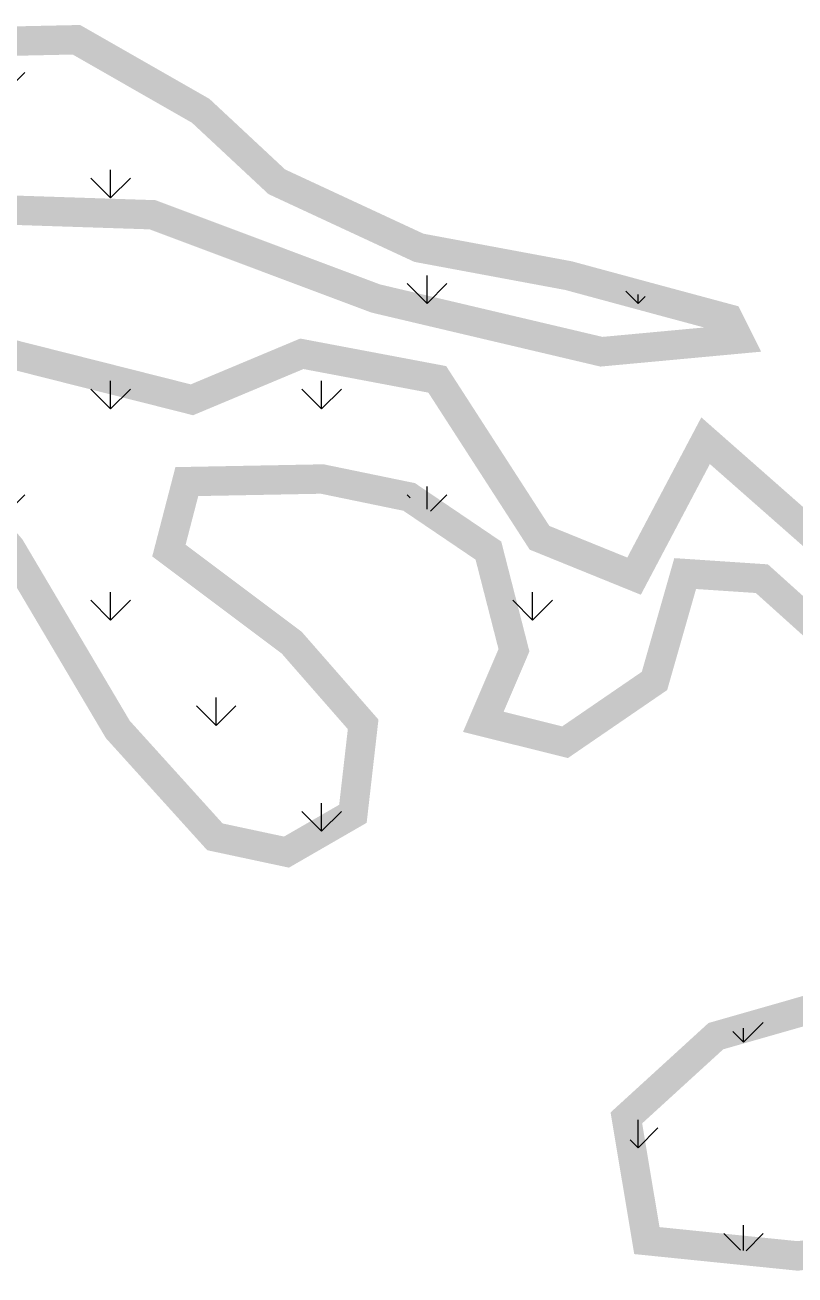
# Model space of a CAD drawing. Header units: metres. Extents: x 8244 to 287678, y 7853 to 2132060.
# Drawn here: x 272159 to 272290.1, y 2128281.1 to 2128493.8 of the extents above; entities that cross this region are included whole.
import ezdxf

# ---------------------------------------------------------------- set-up
doc = ezdxf.new("R2010")
doc.units = ezdxf.units.M
doc.layers.add('MANGROOVE BUFFER ZONE', color=120, linetype='Continuous')

msp = doc.modelspace()

# ---------------------------------------------------------------- hatches: boundary and pattern name
at = {"layer": 'MANGROOVE BUFFER ZONE'}
h = msp.add_hatch(dxfattribs=at)
h.set_pattern_fill('GRASS', color=256)
h.paths.add_polyline_path([(272102.57, 2128455.05), (272141.44, 2128462.82), (272180.75, 2128461.53), (272218.75, 2128447.28), (272257.19, 2128438.22), (272280.51, 2128440.38), (272278.79, 2128443.83), (272267.56, 2128446.85), (272251.58, 2128451.17), (272226.1, 2128455.91), (272201.91, 2128467.14), (272188.95, 2128479.22), (272167.79, 2128491.31), (272147.92, 2128490.88), (272131.94, 2128483.11), (272112.94, 2128468.43), (272087.89, 2128459.37), (272068.02, 2128460.23), (272052.04, 2128466.7), (272033.9, 2128471.02), (272020.94, 2128465.84), (272018.35, 2128449.87), (272015.33, 2128430.02), (272000.21, 2128408.87), (271973, 2128395.68), (272002.94, 2128362.73), (272002.37, 2128371.31), (272009.71, 2128389.87), (272025.69, 2128411.02), (272031.74, 2128425.27), (272045.13, 2128439.51), (272076.23, 2128443.4)])
h = msp.add_hatch(dxfattribs=at)
h.set_pattern_fill('GRASS', color=256)
h.paths.add_polyline_path([(272367.61, 2128318.27), (272370.22, 2128335.67), (272377.19, 2128340.89), (272394.59, 2128323.93), (272395.46, 2128302.62), (272395.9, 2128279.57), (272405.91, 2128263.91), (272420.7, 2128257.39), (272425.92, 2128264.35), (272425.05, 2128272.61), (272417.22, 2128285.22), (272408.52, 2128300.01), (272406.34, 2128321.75), (272410.69, 2128333.06), (272429.72, 2128337.9), (272400.9, 2128362.89), (272367.61, 2128373.5), (272345.42, 2128384.38), (272314.09, 2128390.03), (272293.2, 2128406.99), (272274.92, 2128423.08), (272262.74, 2128400.03), (272246.64, 2128406.56), (272229.23, 2128433.52), (272206.17, 2128437.87), (272187.46, 2128430.04), (272147.86, 2128440.04), (272130.02, 2128441.78), (272113.92, 2128436.56), (272103.91, 2128418.3), (272084.76, 2128375.24), (272061.72, 2128339.36), (272093.31, 2128357.02), (272112.29, 2128333.14), (272105.65, 2128357.85), (272107.82, 2128370.03), (272117.83, 2128370.9), (272134.8, 2128375.24), (272135.24, 2128387.42), (272126.54, 2128398.73), (272120.44, 2128420.04), (272125.67, 2128427.86), (272134.8, 2128427.43), (272143.94, 2128419.6), (272156.56, 2128404.82), (272174.84, 2128373.94), (272191.37, 2128355.67), (272203.56, 2128353.07), (272214.87, 2128359.59), (272216.61, 2128374.81), (272204.43, 2128388.73), (272183.54, 2128404.38), (272186.59, 2128416.12), (272209.65, 2128416.56), (272224.45, 2128413.51), (272237.94, 2128404.38), (272242.29, 2128387.42), (272237.07, 2128375.24), (272250.99, 2128371.77), (272266.22, 2128382.2), (272271.44, 2128400.47), (272284.5, 2128399.6), (272297.55, 2128387.86), (272306.69, 2128372.2), (272324.1, 2128366.55), (272341.5, 2128361.76), (272351.95, 2128357.41), (272354.56, 2128346.11), (272332.8, 2128333.93), (272310.17, 2128331.32), (272276.67, 2128321.75), (272261.43, 2128307.84), (272264.92, 2128286.96), (272290.59, 2128284.35), (272308, 2128286.53), (272329.75, 2128294.36), (272344.98, 2128304.36), (272365.87, 2128303.92)])

# ---------------------------------------------------------------- linework, layer by layer
at = {"layer": 'MANGROOVE BUFFER ZONE', "const_width": 5, "flags": 128}
for points in [[(272147.92, 2128490.88), (272167.79, 2128491.31), (272188.95, 2128479.22), (272201.91, 2128467.14), (272226.1, 2128455.91), (272251.58, 2128451.17), (272267.56, 2128446.85), (272278.79, 2128443.83), (272280.51, 2128440.38), (272257.19, 2128438.22), (272218.75, 2128447.28), (272180.75, 2128461.53), (272141.44, 2128462.82)], [(272061.72, 2128339.36), (272084.76, 2128375.24), (272103.91, 2128418.3), (272113.92, 2128436.56), (272130.02, 2128441.78), (272147.86, 2128440.04), (272187.46, 2128430.04), (272206.17, 2128437.87), (272229.23, 2128433.52), (272246.64, 2128406.56), (272262.74, 2128400.03), (272274.92, 2128423.08), (272293.2, 2128406.99)], [(272297.55, 2128387.86), (272284.5, 2128399.6), (272271.44, 2128400.47), (272266.22, 2128382.2), (272250.99, 2128371.77), (272237.07, 2128375.24), (272242.29, 2128387.42), (272237.94, 2128404.38), (272224.45, 2128413.51), (272209.65, 2128416.56), (272186.59, 2128416.12), (272183.54, 2128404.38), (272204.43, 2128388.73), (272216.61, 2128374.81), (272214.87, 2128359.59), (272203.56, 2128353.07), (272191.37, 2128355.67), (272174.84, 2128373.94), (272156.56, 2128404.82), (272143.94, 2128419.6)], [(272308, 2128286.53), (272290.59, 2128284.35), (272264.92, 2128286.96), (272261.43, 2128307.84), (272276.67, 2128321.75), (272310.17, 2128331.32)]]:
    msp.add_lwpolyline(points, dxfattribs=at)

doc.saveas('drawing.dxf')
